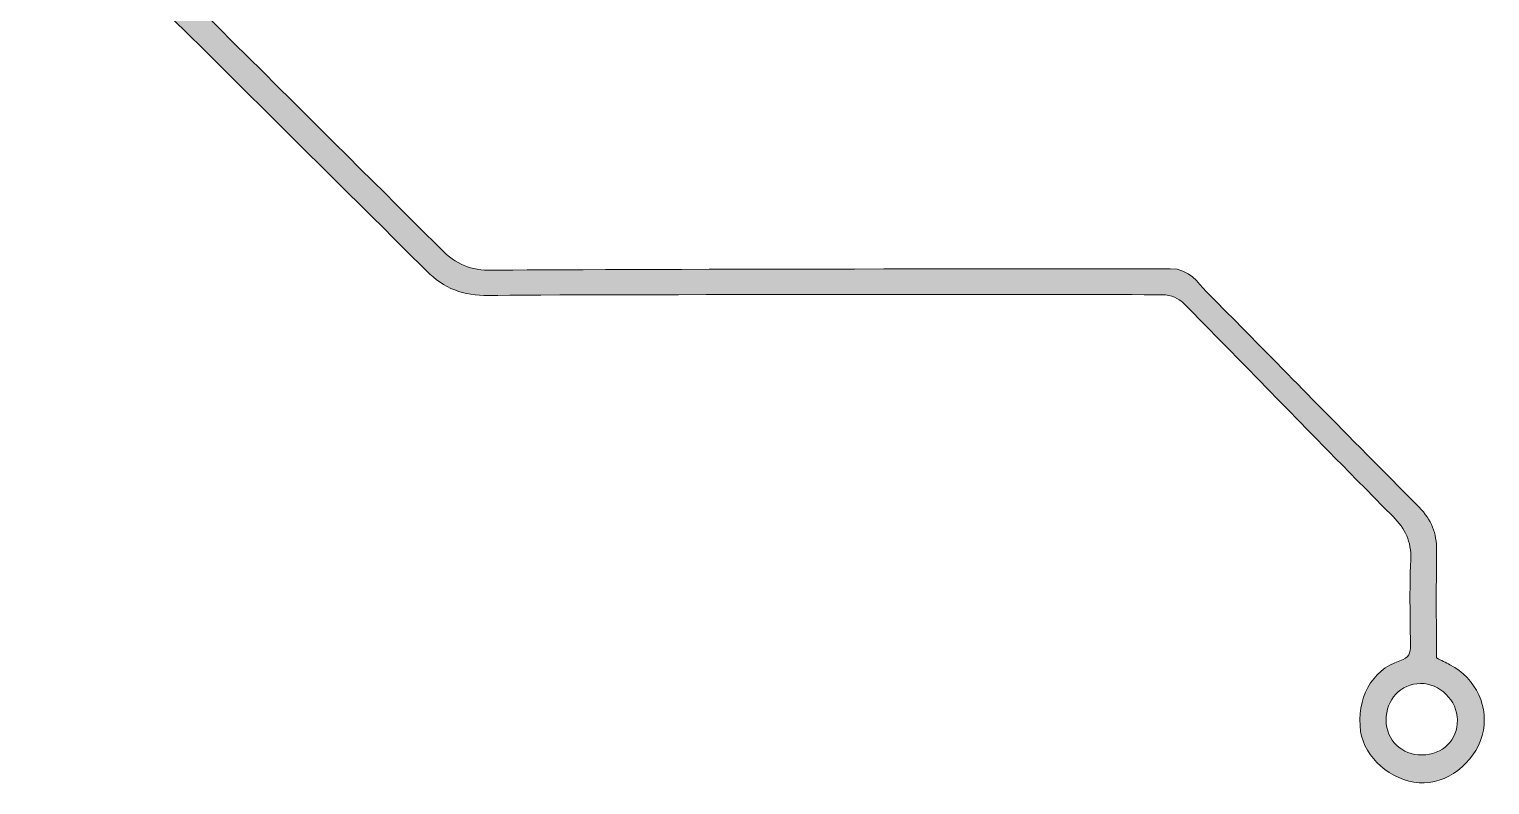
# Model space of a CAD drawing. Header units: millimetres. Extents: x -101 to 399, y -179 to 389.
# Drawn here: x 250.4 to 321.6, y 201.4 to 238.3 of the extents above; entities that cross this region are included whole.
import ezdxf

# ---------------------------------------------------------------- set-up
doc = ezdxf.new("R2010")
doc.units = ezdxf.units.MM
doc.header["$MEASUREMENT"] = 0
doc.layers.add('Layer 2', color=7, linetype='Continuous')

msp = doc.modelspace()

# ---------------------------------------------------------------- hatches: boundary and pattern name
at = {"layer": 'Layer 2', "true_color": 0xffffff}
h = msp.add_hatch(color=7, dxfattribs=at)
h.dxf.hatch_style = 2
edge = h.paths.add_edge_path()
edge.add_spline(control_points=[(319.692, 207.284), (319.493, 207.397), (319.279, 207.495), (319.031, 207.612), (319.031, 209.852), (319.017, 210.616), (319.038, 212.867), (319.045, 213.706), (318.793, 214.355), (318.185, 214.973), (312.746, 220.46), (313.182, 220.045), (307.806, 225.497), (307.408, 225.901), (306.997, 226.611), (306.049, 226.61), (305.1, 226.608), (276.931, 226.595), (272.963, 226.532), (271.936, 226.514), (271.195, 226.835), (270.472, 227.558), (266.93, 231.114), (255.187, 242.773), (251.62, 246.308), (251.62, 246.308), (251.08, 246.612), (250.731, 246.22), (250.382, 245.828), (250.844, 245.275), (250.844, 245.275), (254.104, 242.068), (266.524, 229.728), (269.763, 226.504), (270.624, 225.646), (271.559, 225.28), (272.797, 225.301), (276.854, 225.371), (304.907, 225.342), (305.655, 225.342), (306.119, 225.343), (306.462, 225.124), (306.638, 224.976), (311.657, 219.899), (311.654, 219.827), (316.916, 214.511), (317.51, 213.911), (317.814, 213.304), (317.779, 212.426), (317.713, 210.538), (317.751, 210.138), (317.765, 208.247), (317.769, 207.841), (317.713, 207.626), (317.251, 207.474), (315.863, 207.023), (315.115, 205.608), (315.335, 204.031), (315.514, 202.765), (316.818, 201.618), (318.192, 201.519), (319.506, 201.424), (320.888, 202.465), (321.269, 203.837), (321.636, 205.163), (320.968, 206.631), (319.692, 207.284)], knot_values=[0, 0, 0, 0, 1, 1, 1, 2, 2, 2, 3, 3, 3, 4, 4, 4, 5, 5, 5, 6, 6, 6, 7, 7, 7, 8, 8, 8, 9, 9, 9, 10, 10, 10, 11, 11, 11, 12, 12, 12, 13, 13, 13, 14, 14, 14, 15, 15, 15, 16, 16, 16, 17, 17, 17, 18, 18, 18, 19, 19, 19, 20, 20, 20, 21, 21, 21, 22, 22, 22, 22], degree=3, periodic=1)
edge = h.paths.add_edge_path()
edge.add_spline(control_points=[(318.328, 202.881), (317.339, 202.87), (316.59, 203.601), (316.576, 204.581), (316.566, 205.573), (317.3, 206.356), (318.255, 206.37), (319.185, 206.384), (320.055, 205.527), (320.059, 204.588), (320.066, 203.604), (319.342, 202.888), (318.328, 202.881)], knot_values=[0, 0, 0, 0, 1, 1, 1, 2, 2, 2, 3, 3, 3, 4, 4, 4, 4], degree=3, periodic=1)

# ---------------------------------------------------------------- linework, layer by layer
at = {"layer": 'Layer 2', "lineweight": 0}
for points, knots in [([(319.692, 207.284), (319.493, 207.397), (319.279, 207.495), (319.031, 207.612), (319.031, 209.852), (319.017, 210.616), (319.038, 212.867), (319.045, 213.706), (318.793, 214.355), (318.185, 214.973), (312.746, 220.46), (313.182, 220.045), (307.806, 225.497), (307.408, 225.901), (306.997, 226.611), (306.049, 226.61), (305.1, 226.608), (276.931, 226.595), (272.963, 226.532), (271.936, 226.514), (271.195, 226.835), (270.472, 227.558), (266.93, 231.114), (255.187, 242.773), (251.62, 246.308), (251.62, 246.308), (251.08, 246.612), (250.731, 246.22), (250.382, 245.828), (250.844, 245.275), (250.844, 245.275), (254.104, 242.068), (266.524, 229.728), (269.763, 226.504), (270.624, 225.646), (271.559, 225.28), (272.797, 225.301), (276.854, 225.371), (304.907, 225.342), (305.655, 225.342), (306.119, 225.343), (306.462, 225.124), (306.638, 224.976), (311.657, 219.899), (311.654, 219.827), (316.916, 214.511), (317.51, 213.911), (317.814, 213.304), (317.779, 212.426), (317.713, 210.538), (317.751, 210.138), (317.765, 208.247), (317.769, 207.841), (317.713, 207.626), (317.251, 207.474), (315.863, 207.023), (315.115, 205.608), (315.335, 204.031), (315.514, 202.765), (316.818, 201.618), (318.192, 201.519), (319.506, 201.424), (320.888, 202.465), (321.269, 203.837), (321.636, 205.163), (320.968, 206.631), (319.692, 207.284)], [0, 0, 0, 0, 1, 1, 1, 2, 2, 2, 3, 3, 3, 4, 4, 4, 5, 5, 5, 6, 6, 6, 7, 7, 7, 8, 8, 8, 9, 9, 9, 10, 10, 10, 11, 11, 11, 12, 12, 12, 13, 13, 13, 14, 14, 14, 15, 15, 15, 16, 16, 16, 17, 17, 17, 18, 18, 18, 19, 19, 19, 20, 20, 20, 21, 21, 21, 22, 22, 22, 22]), ([(318.328, 202.881), (317.339, 202.87), (316.59, 203.601), (316.576, 204.581), (316.566, 205.573), (317.3, 206.356), (318.255, 206.37), (319.185, 206.384), (320.055, 205.527), (320.059, 204.588), (320.066, 203.604), (319.342, 202.888), (318.328, 202.881)], [0, 0, 0, 0, 1, 1, 1, 2, 2, 2, 3, 3, 3, 4, 4, 4, 4])]:
    msp.add_open_spline(points, degree=3, knots=knots, dxfattribs=at)

doc.saveas('drawing.dxf')
